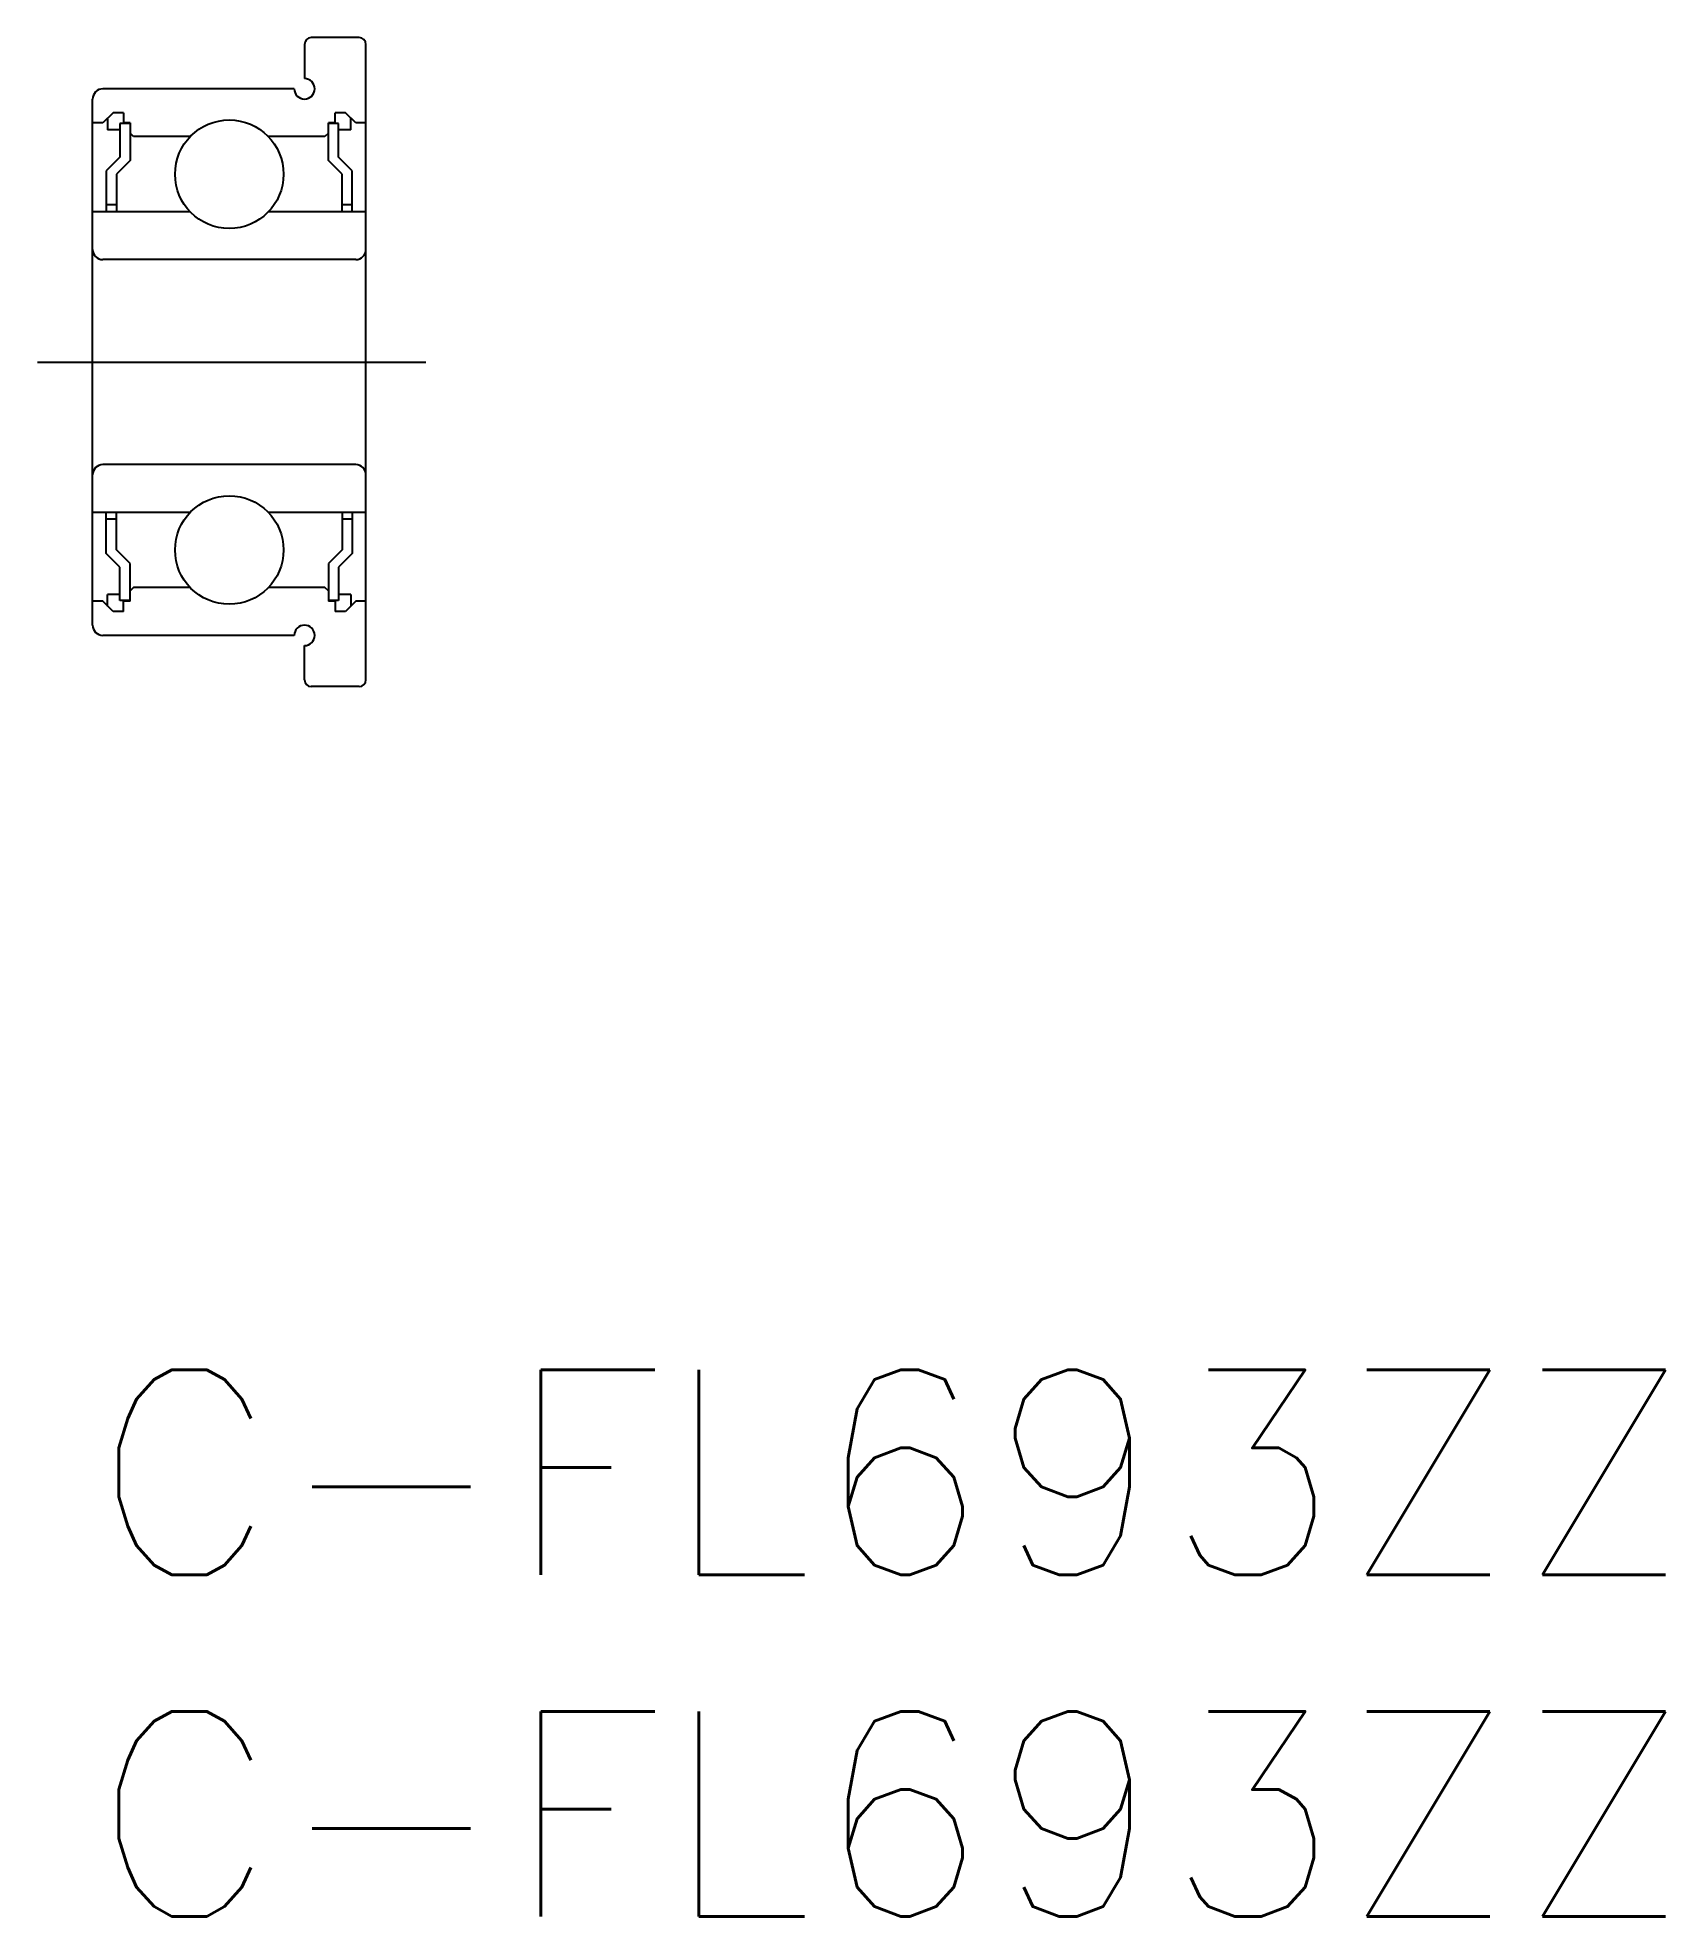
# Model space of a CAD drawing. Extents: x -0.8 to 23, y -8 to 19.5.
import ezdxf

# ---------------------------------------------------------------- set-up
doc = ezdxf.new("R2010")
doc.units = 0
doc.header["$LTSCALE"] = 0.5
doc.linetypes.add('CENTER', pattern=[50.8, 31.75, -6.35, 6.35, -6.35])
for name, color, linetype in [('MSM_CENTER', 1, 'CENTER'), ('MSM_CONTINUOUS', 7, 'CONTINUOUS'), ('MSM_PART_NUMBER', 7, 'CONTINUOUS')]:
    doc.layers.add(name, color=color, linetype=linetype)
doc.styles.get("Standard").update_dxf_attribs({"font": 'txt.shx', "height": 1, "bigfont": 'bigfont.shx'})

# ---------------------------------------------------------------- blocks, each defined once
blk = doc.blocks.new('*U8')
at = {"layer": 'MSM_PART_NUMBER'}
blk.add_text('C-FL693ZZ', height=3, dxfattribs=at).set_placement((0, -3))
blk = doc.blocks.new('*U9')
at = {"layer": 'MSM_PART_NUMBER'}
blk.add_text('C-FL693ZZ', height=3, dxfattribs=at).set_placement((0, -8))

msp = doc.modelspace()

# ---------------------------------------------------------------- linework, layer by layer
at = {"layer": 'MSM_CENTER'}
msp.add_line((-0.80538, 14.75), (4.87727, 14.75), dxfattribs=at)
at = {"layer": 'MSM_CONTINUOUS'}
for p, q in [((3.1, 19.4), (3.1, 18.9)), ((3.9, 19.5), (3.2, 19.5)), ((4, 10.1), (4, 19.4)), ((2.95, 18.75), (0.15, 18.75)), ((0, 10.9), (0, 18.6)), ((0.15, 18.25), (0, 18.25)), ((0.3, 18.4), (0.15, 18.25)), ((0.22, 18.32), (0.22, 18.15)), ((0.45, 18.4), (0.3, 18.4)), ((0.4, 18.24), (0.4, 17.75)), ((0.55, 18.24), (0.4, 18.24)), ((0.45, 18.4), (0.45, 18.25)), ((0.55, 18.25), (0.45, 18.25)), ((0.55, 18.25), (0.55, 17.7)), ((3.45, 17.7), (3.45, 18.25)), ((3.45, 18.1), (3.45, 18.25)), ((3.55, 18.25), (3.45, 18.25)), ((3.6, 18.24), (3.45, 18.24)), ((3.55, 18.25), (3.55, 18.4)), ((3.7, 18.4), (3.55, 18.4)), ((3.6, 17.75), (3.6, 18.24)), ((3.85, 18.25), (3.7, 18.4)), ((3.78, 18.15), (3.78, 18.32)), ((4, 18.25), (3.85, 18.25)), ((0.4, 18.15), (0.22, 18.15)), ((0.6, 18.05), (0.55, 18.1)), ((1.42769, 18.05), (0.6, 18.05)), ((3.4, 18.05), (2.57231, 18.05)), ((3.45, 18.1), (3.4, 18.05)), ((3.78, 18.15), (3.6, 18.15)), ((0.4, 17.75), (0.2, 17.55)), ((0.55, 17.7), (0.35, 17.5)), ((3.65, 17.5), (3.45, 17.7)), ((3.8, 17.55), (3.6, 17.75)), ((0.2, 17.55), (0.2, 16.95)), ((0.35, 17.5), (0.35, 16.95)), ((3.65, 16.95), (3.65, 17.5)), ((3.8, 16.95), (3.8, 17.55)), ((0.35, 17.05), (0.2, 17.05)), ((3.8, 17.05), (3.65, 17.05)), ((1.42769, 16.95), (0, 16.95)), ((4, 16.95), (2.57231, 16.95)), ((3.85, 16.25), (0.15, 16.25)), ((3.85, 13.25), (0.15, 13.25)), ((1.42769, 12.55), (0, 12.55)), ((0.2, 11.95), (0.2, 12.55)), ((0.35, 12.45), (0.2, 12.45)), ((0.35, 12), (0.35, 12.55)), ((4, 12.55), (2.57231, 12.55)), ((3.65, 12.55), (3.65, 12)), ((3.8, 12.45), (3.65, 12.45)), ((3.8, 12.55), (3.8, 11.95)), ((0.4, 11.75), (0.2, 11.95)), ((0.3, 11.85), (0.3001, 11.85)), ((0.55, 11.8), (0.35, 12)), ((3.65, 12), (3.45, 11.8)), ((3.8, 11.95), (3.6, 11.75)), ((0.35, 11.8), (0.35, 11.8001)), ((0.4, 11.26), (0.4, 11.75)), ((0.55, 11.25), (0.55, 11.8)), ((3.45, 11.8), (3.45, 11.25)), ((3.6, 11.75), (3.6, 11.26)), ((0.4, 11.35), (0.22, 11.35)), ((0.22, 11.18), (0.22, 11.35)), ((0.6, 11.45), (0.55, 11.4)), ((1.42769, 11.45), (0.6, 11.45)), ((3.4, 11.45), (2.57231, 11.45)), ((3.45, 11.4), (3.4, 11.45)), ((3.45, 11.4), (3.45, 11.25)), ((3.78, 11.35), (3.6, 11.35)), ((3.78, 11.35), (3.78, 11.18)), ((0.15, 11.25), (0, 11.25)), ((0.3, 11.1), (0.15, 11.25)), ((0.45, 11.1), (0.3, 11.1)), ((0.55, 11.26), (0.4, 11.26)), ((0.45, 11.1), (0.45, 11.25)), ((0.55, 11.25), (0.45, 11.25)), ((3.6, 11.26), (3.45, 11.26)), ((3.55, 11.25), (3.45, 11.25)), ((3.55, 11.25), (3.55, 11.1)), ((3.7, 11.1), (3.55, 11.1)), ((3.85, 11.25), (3.7, 11.1)), ((4, 11.25), (3.85, 11.25)), ((2.95, 10.75), (0.15, 10.75)), ((3.1, 10.1), (3.1, 10.6)), ((3.9, 10), (3.2, 10))]:
    msp.add_line(p, q, dxfattribs=at)
for centre in [(2, 17.5), (2, 12)]:
    msp.add_circle(centre, 0.79375, dxfattribs=at)
for centre, radius, start, end in [((3.2, 19.4), 0.1, 90, 180), ((3.9, 19.4), 0.1, 0, 90), ((0.15, 18.6), 0.15, 90, 180), ((3.1, 18.75), 0.15, 180, 90), ((0.15, 16.4), 0.15, 180, 270), ((3.85, 16.4), 0.15, 270, 0), ((0.15, 13.1), 0.15, 90, 180), ((3.85, 13.1), 0.15, 0, 90), ((0.15, 10.9), 0.15, 180, 270), ((3.1, 10.75), 0.15, 270, 180), ((3.2, 10.1), 0.1, 180, 270), ((3.9, 10.1), 0.1, 270, 0)]:
    msp.add_arc(centre, radius, start, end, dxfattribs=at)

# ---------------------------------------------------------------- block references
for name in ['*U8', '*U9']:
    msp.add_blockref(name, (0, 0), dxfattribs=at)

doc.saveas('drawing.dxf')
